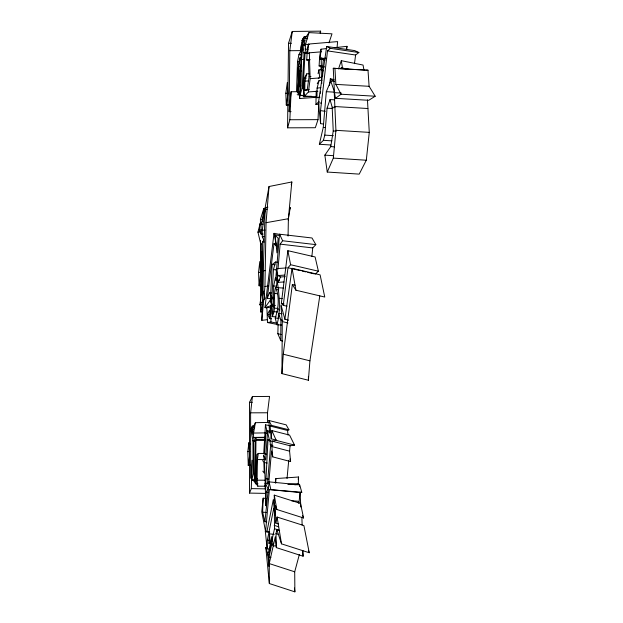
<?xml version="1.0" encoding="UTF-8"?>
<svg xmlns="http://www.w3.org/2000/svg" width="623" height="623" viewBox="0 0 623 623"><rect width="100%" height="100%" fill="white"/><g stroke="black" fill="none" stroke-linecap="round" stroke-linejoin="round"><path stroke-width="0.93" d="M271.503 293.005L269.595 292.639L271.893 297.202L271.877 314.163L270.841 299.422L264.97 307.56L266.815 307.91M267.641 548.076L265.803 547.485L268.412 556.121L274.494 528.709L274.276 495.137L300.52 503.423L303.565 517.978L276.807 509.497L275.319 505.588L275.74 523.079L278.497 523.951M319.786 295.925L309.927 360.826L308.393 380.248L281.939 373.613L282.266 321.569L280.926 305.916M300.465 65.158C298.292 74.012 300.979 83.42 297.35 92.017L300.146 91.963M308.393 380.248L308.416 376.37M269.728 318.478L269.782 310.09L267.477 314.132L269.728 318.478L271.581 318.828M276.012 316.85L272.243 316.601C276.799 307.474 272.882 296.976 275.646 287.421L278.543 287.592M272.243 316.601L273.497 305.457L273.676 286.019L275.343 278.123L277.266 278.232M282.624 341.046L280.755 340.586L280.918 319.988L278.45 313.657L278.31 318.431M297.35 92.017L298.503 81.784L298.627 66.544L300.169 58.367M281.674 325.05L276.931 324.731C281.105 310.363 279.19 295.372 277.227 280.825L275.343 278.123M318.789 104.158L318.01 119.639L315.331 127.731L287.577 127.824L288.511 43.322L292.257 31.446L320.643 31.15L320.37 32.988M291.066 111.634L289.134 111.642L289.804 50.712L292.257 31.446M308.619 90.023L304.803 90.296L304.912 81.154L306.734 73.864L309.623 73.646M319.801 97.445L316.975 97.702L317.091 88.092L319.132 80.499L321.998 80.219M264.985 437.681L255.274 437.642L254.714 475.855L254.028 481.135L255.882 484.071L255.414 478.705L255.975 440.313L256.91 439.62L265.312 439.651M265.312 486.213L257.813 486.189L257.104 480.185L257.408 459.572L258.288 453.419L264.853 453.451M267.493 319.669L261.816 320.347L264.939 286.479L266.06 222.699L269.027 186.518L291.821 181.963L288.387 218.712L288.067 236.086M269.86 439.838L268.015 439.542L265.445 489.312L264.502 462.593L263.591 455.382M311.477 96.269L303.884 96.799L304.211 78.467L306.734 73.864M304.772 44.661L302.887 44.817L301.524 59.551L301.065 83.91L299.585 98.543L315.97 97.32M318.75 104.243L315.939 104.5L316.188 91.013M269.05 548.995L267.142 548.886L267.337 540.164L273.793 508.127L275.117 515.385L273.318 499.568L266.893 531.871L269.751 532.05M265.476 493.385L249.527 493.097L251.303 488.619L252.05 460.171L250.641 478.269L250.617 412.831L252.416 396.555L269.541 396.415L267.508 412.769L267.532 422.433M261.816 320.347L265.157 207.669L269.027 186.518M265.125 483.129L267.976 488.572L266.27 492.178L265.904 505.798L265.125 483.129L268.972 483.534M280.755 340.586L277.85 333.71L278.138 324.162M296.517 91.604L297.498 61.856L298.9 54.754L300.535 51.32L300.598 47.613L302.194 41.741L301.462 50.37M266.831 521.895L264.907 521.708L262.633 512.129L263.155 498.182L265.99 498.455M275.685 483.284L275.872 478.573L298.581 477L298.277 483.635L299.507 484.499L299.64 486.384M299.585 98.543L301.057 54.349L302.887 44.817M287.577 127.824L289.851 119.748L291.097 91.745L297.701 91.706M277.484 262.221L275.568 261.995L272.142 264.495L270.359 301.135L273.661 306.828M310.238 59.738L306.718 60.042L307.24 50.479L308.447 44.069L337.627 41.601L337.059 47.364M275.568 261.995L273.435 269.564L271.815 298.884L274.065 298.542M316.585 96.775L304.406 96.043L299.998 95.218L302.132 88.186L304.086 52.9L301.953 40.464L304.273 36.648L307.069 36.796M328.991 42.839L331.997 33.829L308.985 32.614L304.881 38.564L304.476 45.931L303.183 40.651L304.273 36.648M306.913 53.22L305.044 53.119L303.105 87.929L304.406 96.043M305.044 53.119L306.306 53.399L305.262 49.139L305.527 44.319L308.985 32.614M321.772 83.513L320.962 65.843L319.108 65.952L319.685 55.906L321.04 49.194L326.81 48.555M269.074 425.439L265.453 424.87L263.716 453.832L266.403 454.198M264.604 453.91L265.85 433.164L266.885 430.664L265.453 424.87M276.931 324.731L275.218 318.049C278.59 308.385 279.602 296.976 275.646 287.421M270.764 543.373L268.871 543.225L269.479 533.911L274.221 534.285M270.32 432.269L267.555 431.832L265.593 460.101L263.786 455.281M281.939 373.613L283.27 354.23L292.351 284.509L295.17 285.17M261.971 293.083L261.824 294.967L261.746 251.458M321.46 70.539L322.745 66.653L323.306 59.746L321.164 58.009L321.46 70.539L323.337 70.82M267.438 484.235L270.553 446.535L269.915 439.861M276.76 440.227L271.2 438.794L271.877 430.579L289.57 435.088L294.523 445.102L290.077 445.788L272.306 441.201L271.862 446.551L272.742 456.877L290.598 461.581L289.578 451.161L290.077 445.788M268.786 483.378L271.496 450.966L272.742 456.877M330.805 145.003L319.342 144.279L323.423 140.323L324.793 135.121L327.067 108.2L330.026 99.563L334.769 99.844M275.623 280.295L279.548 234.201L311.998 237.986L315.838 244.629L312.746 247.931L311.866 256.575M276.417 287.328L277.414 275.802M277.99 269.081L280.132 244.123L282.655 240.758L315.838 244.629M309.561 53.43L307.622 53.586L308.447 44.069M319.342 144.279L323.259 127.419L326.312 91.682L330.766 81.029L334.574 81.255M269.44 531.941L265.577 531.567L269.377 489.569L301.789 492.302L299.686 484.834L269.089 481.875L264.907 521.708M323.952 58.78L320.121 59.185L321.04 49.194M287.039 478.534L288.729 460.366M367.469 99.867L369.275 132.38L366.308 160.22L359.222 174.121L327.246 172.041L333.321 158.11L335.914 130.324L334.177 91.192L330.766 81.029M300.831 507.044L300.052 492.045M289.134 111.642L291.097 91.745M263.155 498.182L261.769 511.787L265.577 531.567M346.731 49.085L347.011 46.328L334.504 47.706M262.384 221.733L263.739 208.697L265.616 208.612M257.813 486.189L256.076 483.464L256.871 454.595L258.288 453.419M298.939 503.01L300.068 492.536L301.789 492.302M260.772 284.836L259.106 285.786L258.545 272.376L259.791 261.543L260.515 274.136L259.106 285.786L260.998 285.817M323.407 124.055L320.596 123.634L320.518 110.621L327.519 50.891L330.369 48.337L358.887 52.527L355.616 55.019L354.464 63.678M264.97 307.56L274.019 233.352L280.646 234.591M271.044 298.884L267.283 298.168L273.98 243.741L275.872 244.091M250.119 465.474L248.273 465.506L247.798 451.582L248.896 442.719L250.415 443.895M286.923 306.212L283.263 305.34L281.339 303.346L287.857 250.68L315.106 256.964L318.392 271.2L315.293 274.104M329.489 85.429L330.315 78.794L334.06 79.557M283.263 305.34L287.982 267.734L290.606 264.728L287.857 250.68M303.884 96.799L308.44 91.931L310.161 78.654L309.312 52.815L321.624 51.802M263.038 234.084L261.169 234.209L259.324 230.097L260.243 223.182L262.166 223.05M288.075 104.36L286.292 105.069L285.832 93.193L287.32 82.477L287.958 93.528L286.292 105.069L288.231 105.17M304.803 90.296L307.271 89.541L309.063 76.637L308.362 59.886L306.718 60.042M288.589 320.167L284.89 319.264L292.047 268.303L320.105 274.852L324.754 297.039L295.925 290.217L292.351 284.509M262.742 304.709L259.838 304.857L265.024 298.425L262.851 290.022L262.361 242.106L263.825 240.135L262.306 236.74L262.236 230.269L265.258 209.32L267.181 209.18M320.596 123.634L318.454 102.74L326.693 46.484L354.658 50.588L358.887 52.527M320.292 93.419L320.565 91.62M259.838 304.857L261.753 292.023L261.263 243.577L260.811 244.185L257.945 232.138L260.243 223.182M275.273 482.443L275.872 478.573M327.246 172.041L324.856 155.135L330.751 146.615L333.235 130.962L332.176 107.249L330.026 99.563M269.595 422.425L255.407 422.682L252.86 427.822L252.899 434.472L251.785 429.621L252.362 426.062L254.2 426.031M302.21 43.088L302.988 38.385M288.184 219.95L290.295 207.49L289.415 210.169M298.16 479.336L298.581 477M252.362 426.062L250.929 429.395L252.938 440.804L253.125 473.402L251.933 479.944L255.064 480.886L253.787 473.2L253.6 441.045L254.48 441.372L253.577 437.432L253.553 433.063L255.407 422.682M269.502 552.539L267.586 552.422L269.035 566.424L269.004 557.188L271.729 544.128L273.629 544.245M291.229 184.774L291.821 181.963M318.08 73.662L318.898 69.877L320.798 69.706M275.74 523.079L277.079 517.051L303.907 525.578L309.242 552.741L281.51 543.856L276.877 529.784L279.649 530.664M299.375 554.447L294.71 571.805L294.874 591.85L269.338 583.541L269.245 563.574L275.288 536.816L276.339 547.625L303.105 556.214L302.934 550.6M276.339 547.625L275.997 533.646L276.877 529.784M346.622 48.026L347.011 46.328M262.509 311.85L260.578 311.905L262.594 304.468M261.169 234.209L261.068 224.381L265.258 209.32M260.437 224.194L260.43 219.397L263.739 208.697M338.53 68.904L341.311 60.68L363.061 65.049L363.887 69.698M320.012 32.848L320.643 31.15M267.283 298.168L269.595 292.639M283.971 281.962L278.185 282.336L280.467 276.978L285.178 276.667M249.527 493.097L249.504 402.349L252.416 396.555M317.239 83.653L319.132 80.499M286.424 267.929L276.877 268.583L276.129 269.58L278.185 282.336M315.939 104.5L319.155 101.432M335.517 98.333L341.046 94.221L375.202 96.23L369.104 86.309L367.998 70.189L333.258 68.281L334.465 92.656L335.517 98.333L368.746 100.303L375.202 96.23M318.26 78.373L319.669 77.408L321.585 77.244M271.2 438.794L270.109 426.046L271.34 425.338L288.947 429.8L286.175 424.855L268.895 420.494L269.557 433.078M249.994 464.618L248.273 465.506L249.519 456.059L248.896 442.719M270.109 426.046L287.553 430.477L288.947 429.8M307.622 53.586L309.312 52.815M320.121 59.185L325.759 58.032M277.874 324.552L267.501 322.558L266.846 307.194L270.421 305.877L272.282 306.228M316.975 97.702L319.763 97.024M272.306 441.201L276.23 440.391L294.523 445.102M265.157 207.669L267.921 207.148M266.06 222.699L288.387 218.712M267.501 322.558L270.974 321.998L276.573 323.072M268.871 543.225L270.102 543.038L269.479 533.911M263.56 270.841L265.476 270.553M264.939 286.479L268.645 285.957M319.108 65.952L321.966 65.656M317.091 88.092L320.861 87.726M301.524 59.551L304.32 59.325M309.063 76.637L310.955 76.489M304.211 78.467L306.111 78.319M310.161 78.654L319.7 77.937M304.912 81.154L308.728 80.873M307.271 89.541L309.21 89.401M308.44 91.931L317.894 91.262M261.068 224.381L263.007 224.249M259.324 230.097L261.239 229.965M262.236 230.269L265.063 230.074M257.945 232.138L260.78 231.943M262.306 236.74L264.191 236.615M276.877 268.583L277.842 275.545L284.579 275.101M287.888 484.344L298.277 483.635M294.749 484.819L299.507 484.499M262.361 242.106L264.245 241.981M277.515 280.311L279.431 280.186M261.753 292.023L263.646 291.914M298.9 54.754L300.769 54.66M297.498 61.856L299.351 61.763M260.43 219.397L262.345 219.312M300.59 58.18L299.858 57.495L297.965 69.581L298.098 92.983L299.967 92.905M260.515 274.136L262.447 274.073M298.627 66.544L300.504 66.505M299.499 71.162L301.384 71.123M298.503 81.784L300.379 81.745M299.009 85.951L300.893 85.912M252.86 427.822L254.714 427.791M251.785 429.621L253.616 429.59M253.553 433.063L264.736 432.892M253.577 437.432L264.775 437.268M247.798 451.582L249.745 451.558M252.658 440.71L254.511 440.679M252.938 440.804L254.791 440.78M253.6 441.045L255.469 441.022M288.511 43.322L291.377 43.299M289.804 50.712L300.418 50.619M249.504 402.349L252.292 402.333M251.933 479.944L254.706 479.936M289.851 119.748L318.01 119.639M250.617 412.831L267.508 412.769M255.414 478.705L257.268 478.705M254.028 481.135L255.96 481.135M255.975 440.313L265.234 440.344M257.104 480.185L265.491 480.208M256.076 483.464L257.93 483.471M257.408 459.572L264.861 459.603M251.303 488.619L265.585 488.86M258.545 272.376L260.422 272.415M366.02 70.15L367.998 70.189M304.881 38.564L307.692 38.712M301.953 40.464L303.868 40.565M303.183 40.651L305.114 40.752M285.832 93.193L287.764 93.294M305.527 44.319L309.288 44.521M305.262 49.139L308.081 49.295M303.697 52.807L306.609 52.971M304.086 52.9L305.955 53.002M333.258 68.281L365.055 70.095M334.94 68.304L335.859 84.378L369.104 86.309M326.312 91.682L333.975 92.134M334.465 92.656L341.264 93.053M273.676 286.019L276.526 286.183M278.022 287.733L283.738 288.06M276.892 289.718L278.777 289.835M302.132 88.186L304.063 88.295M299.998 95.218L304.756 95.506M334.753 106.533L367.866 108.519M332.176 107.249L335.057 107.429M327.067 108.2L332.846 108.542M274.595 293.503L277.469 293.674M279.369 298.331L282.258 298.503M271.729 544.128L273.396 545.818L275.319 545.935M269.004 557.188L270.943 557.305M323.259 127.419L325.151 127.536M335.914 130.324L369.275 132.38M333.235 130.962L336.14 131.142M324.793 135.121L333.375 135.658M267.142 548.886L265.305 531.185L267.189 531.302M267.337 540.164L269.245 540.281M323.423 140.323L331.942 140.853M330.751 146.615L334.582 146.857M324.856 155.135L333.453 155.688M333.321 158.11L366.308 160.22M273.497 305.457L275.397 305.574M274.486 308.19L278.317 308.432M277.632 309.693L279.54 309.818M274.027 311.718L277.85 311.967M279.205 313.517L282.094 313.704M275.218 318.049L279.081 318.306M291.463 500.76L298.144 501.204L298.394 503.057M267.586 552.422L268.482 552.5L271.776 536.59L273.396 545.818M269.377 489.569L300.068 492.536M262.633 512.129L266.41 512.488M266.27 492.178L268.147 492.372M275.117 234.964L278.17 238.368L276.939 252.868L275.117 234.964L279.883 235.517M280.132 244.123L312.746 247.931M272.142 264.495L275.039 264.837M273.435 269.564L276.269 269.899M327.519 50.891L355.616 55.019M321.164 58.009L325.852 58.694M323.306 59.746L325.198 60.026M322.745 66.653L324.638 66.926M318.454 102.74L321.328 103.161M320.518 110.621L325.206 111.315M349.16 69.418L341.022 67.845L346.692 68.982M266.885 430.664L269.634 431.1M265.85 433.164L267.672 433.452M268.015 439.542L269.572 440.796L273.318 441.403M264.502 462.593L267.205 463.037M265.616 478.62L268.357 479.079M271.893 297.202L273.762 297.56M266.846 307.194L270.584 307.91M267.477 314.132L270.304 314.67M297.179 94.657L298.697 95.015L298.098 92.983M290.606 264.728L318.392 271.2M287.982 267.734L300.224 270.592M302.108 271.028L305.877 271.908M307.762 272.352L314.35 273.886M281.339 303.346L284.143 304.016M280.918 319.988L282.787 320.44M282.266 321.569L287.919 322.932M277.85 333.71L281.51 334.606M283.27 354.23L309.927 360.826M270.172 444.697L272.929 445.414M271.862 446.551L289.578 451.161M274.167 525.345L278.699 526.793M274.494 528.709L279.042 530.157M275.997 533.646L278.761 534.534M269.245 563.574L294.71 571.805M265.305 531.185L266.893 531.871M326.693 46.484L330.369 48.337M277.842 275.545L280.467 276.978M330.315 78.794L333.43 81.107M273.98 243.741L276.487 246.062L274.019 233.352M255.274 437.642L256.91 439.62M262.789 471.159L264.23 473.083L263.879 462.484L262.641 460.529M335.859 84.378L341.046 94.221M268.895 420.494L271.34 425.338M279.548 234.201L282.655 240.758M271.877 430.579L276.23 440.391M302.498 515.571L303.565 517.978M308.549 550.942L309.242 552.741M281.012 304.966L284.89 319.264M289.983 459.011L290.598 461.581M269.089 481.875L270.787 489.312M267.555 431.832L269.572 440.796M301.937 50.79L301.571 49.116L300.878 50.806L301.439 53.617M265.024 485.208L265.803 488.907M292.047 268.303L295.925 290.217M274.276 495.137L276.807 509.497M277.079 517.051L281.51 543.856M341.311 60.68L342.494 68.071M294.422 588.019L294.874 591.85M302.466 550.763L303.105 556.214M318.898 69.877L319.669 77.408M287.553 430.477L288.005 435.064M265.803 547.485L269.338 583.541M322.434 69.706L322.675 76.286M270.421 305.877L270.974 321.998M301.906 517.666L302.132 525.072M260.461 240.525L260.578 311.905"/></g></svg>
